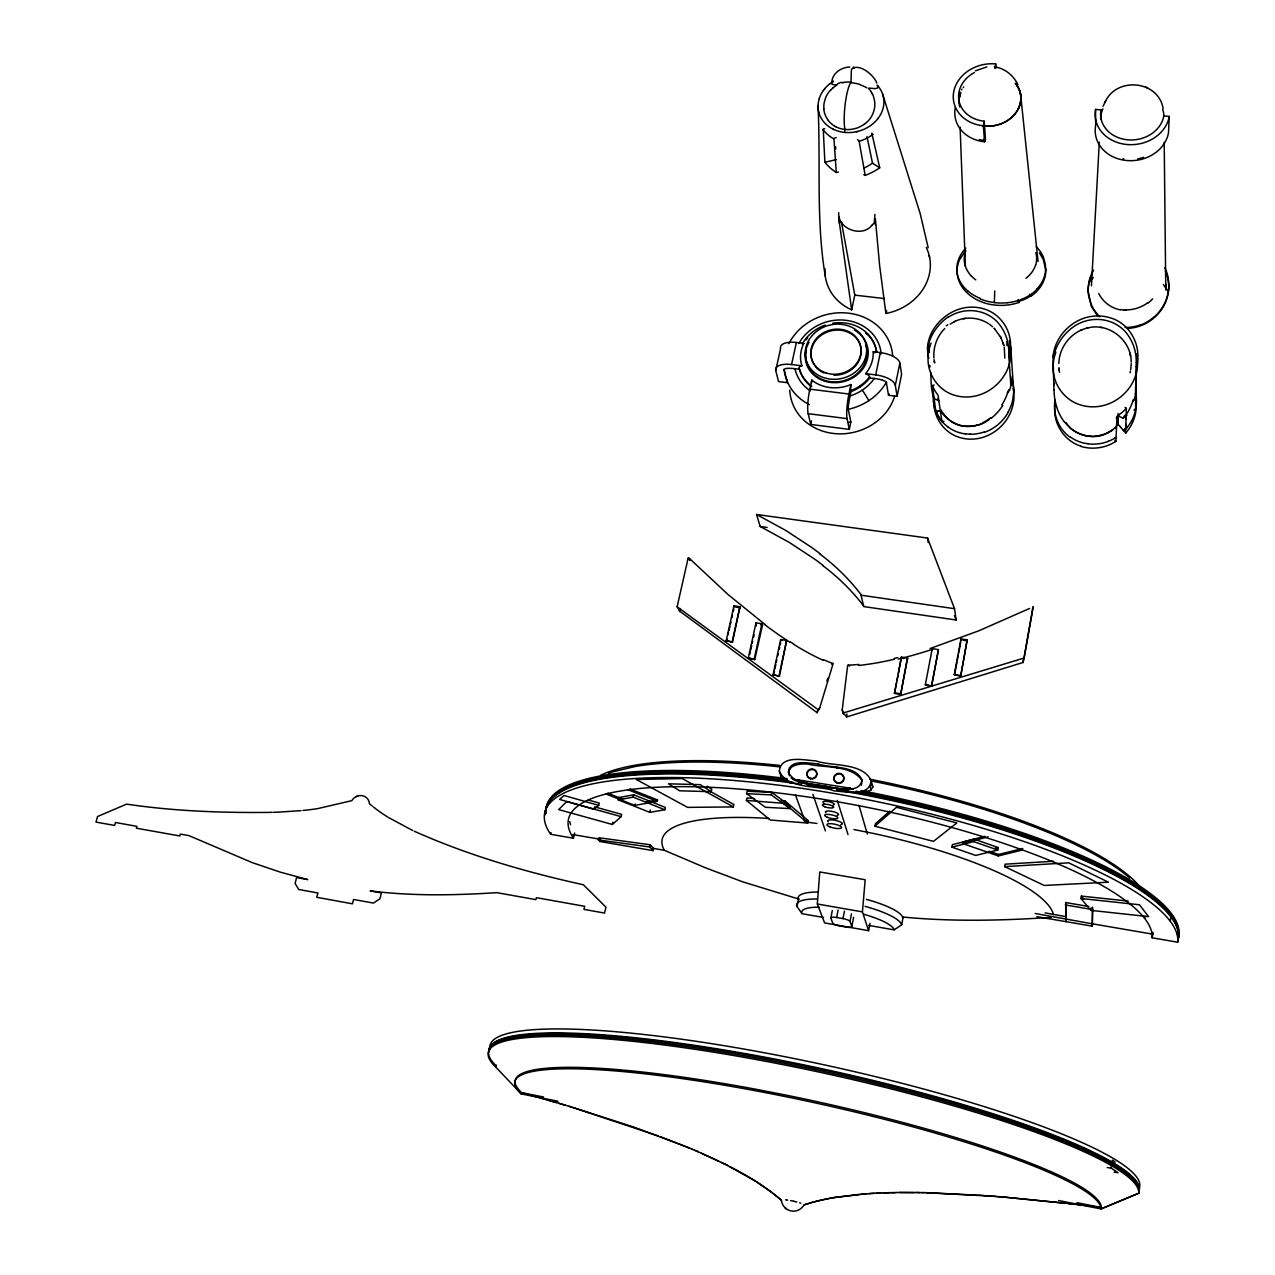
<?xml version="1.0" encoding="UTF-8"?>
<svg xmlns="http://www.w3.org/2000/svg" width="1275" height="1275" viewBox="0 0 1275 1275"><rect width="100%" height="100%" fill="white"/><g stroke="black" fill="none" stroke-linecap="round" stroke-linejoin="round"><path stroke-width="1.5" d="M1100.978 118.989L1100.978 109.921L1095.592 109.395L1095.639 125.651A36.927 31.285 -6.8 0 0 1126.447 160.491A36.927 31.285 -6.8 0 0 1168.506 132.727L1169.255 116.439L1163.788 115.913A31.843 26.887 -6.9 0 1 1127.546 139.82A31.843 26.887 -6.9 0 1 1100.978 109.921M907.577 659.063L907.593 658.107L901.409 657.039L894.476 693.409L900.676 694.429L907.194 659.016M1119.944 426.424L1118.016 424.208L1118.032 422.184M1118.016 422.886L1118.047 419.618M1118.063 418.869L1118.095 416.033L1118.079 417.053M1118.047 420.208L1118.063 418.088M1118.127 413.467L1118.095 416.176L1116.215 418.423M959.517 96.709L959.629 95.864M1123.227 430.185L1125.729 433.038L1125.857 426.822M1125.857 427.093L1125.889 425.388M1131.244 363.534L1130.718 369.686M1125.921 424.527L1126.064 418.678M1125.889 425.579L1125.921 424.336M925.427 684.261L925.395 685.121L931.627 686.109L938.432 649.628L932.232 648.577L925.427 684.261L931.627 686.109M1126.048 419.013L1126.096 417.307M1126.08 417.61L1126.351 408.367L1125.028 407.41M1132.567 401.434L1134.32 399.649L1135.547 395.027L1136.519 362.387L1135.882 408.303A51.797 46.187 0 0 1 1131.642 420.766A49.183 43.637 -1.4 0 1 1127.132 427.428M932.232 648.577L932.583 649.804M1007.505 302.685A49.932 42.346 -7.3 0 1 994.357 302.653L994.755 290.971M871.128 780.475C862.059 761.972 831.906 766.626 815.825 760.872C804.398 760.33 780.938 754.338 779.328 771.263C787.552 789.767 819.188 785.033 834.312 790.93C845.803 791.488 869.662 797.624 871.128 780.475L872.849 786.946L871.064 789.799L870.028 785.99M861.884 779.551C854.648 764.745 830.503 768.474 817.657 763.852C808.525 763.422 789.703 758.625 788.428 772.188C795.536 786.994 819.729 783.248 832.463 787.902C841.643 788.348 860.705 793.257 861.884 779.551L861.661 783.774M862.251 780.842C851.7 764.633 825.1 768.076 808.175 764.171C800.668 763.263 785.814 764.761 789.416 775.837M1058.84 363.487C1059.127 347.198 1071.143 331.867 1087.081 328.105M1091.448 285.823L1099.321 142.131M1136.376 366.754C1142.304 346.832 1130.527 323.436 1110.142 317.794A37.565 33.023 -5.4 0 0 1095.002 316.041C1073.598 317.236 1054.792 335.484 1053.038 356.825L1053.931 389.799M1004.812 358.147L1004.27 347.23M817.323 904.007L819.777 871.957L865.183 879.734L862.426 911.88L868.594 930.67L824.622 922.925L817.323 904.007L862.426 911.88M871.255 91.927A24.161 22.982 -3.2 0 0 868.817 88.82C866.299 86.461 880.579 91.402 877.582 85.584A33.198 28.146 -14.2 0 1 879.862 88.533L880.531 89.601A33.293 28.209 -14.2 0 1 882.619 94.127A33.198 28.146 -14.2 0 1 883.208 96.135L883.448 97.267A33.309 28.241 -14.2 0 1 883.734 104.725A33.198 28.146 -14.2 0 1 844.767 132.409L844.879 129.428A27.062 5.323 -84.4 0 1 845.261 103.498A27.062 5.323 -84.4 0 1 850.855 82.461M1036.607 260.196L1036.304 262.491A26.074 22.583 -10.3 0 1 1036.192 263.144L1036.033 263.829A27.986 24.337 -8.6 0 1 1035.762 264.849L1035.651 265.184M1033.403 606.629A38.298 12.766 -28.1 0 0 1032.32 610.805L1023.188 662.442L846.6 716.964L846.935 713.984M928.837 358.275C921.713 333.731 945.237 308.454 969.287 307.243A36.911 32.544 -9.6 0 1 984.093 308.948C998.532 313.252 1009.258 326.894 1010.39 341.859L1014.023 396.079A50.984 45.39 -9.5 0 1 1011.25 410.725C1005.385 426.376 990.101 438.122 973.335 439.078A35.541 31.684 -9 0 1 958.943 437.245C943.707 432.496 933.252 416.909 933.842 401.067M864.944 123.834A25.564 24.002 -20.8 0 0 872.865 113.842L873.232 112.63A25.133 23.763 -17 0 0 874.682 107.036L874.714 106.733A24.607 23.428 -5.8 0 0 873.534 96.836L873.359 96.087A24.193 23.014 -2.8 0 0 871.223 91.959M846.6 716.964L846.01 715.976A35.015 11.969 -17.6 0 0 844.05 714.367L843.524 714.096A35.509 1.195 72.6 0 0 842.217 709.936L847.684 665.279L858.697 664.482M1154.481 316.853A49.518 42.936 -9.1 0 0 1168.251 291.768L1168.522 290.11M1092.579 907.147L1092.34 926.176L1036.862 916.645M1058.696 1200.54L1101.106 1208.955L1138.766 1193.193L1139.818 1185.766A332.392 52.116 12.3 0 0 810.326 1061.884A332.392 52.116 12.3 0 0 490.174 1049.484M1170.259 920.996L1171.167 915.243M1177.016 933.587L1178.897 935.26L1177.717 942.209L1152.138 937.81L1153.03 932.216M1144.663 918.207L1144.95 916.406M1114.127 1172.171L1118.047 1172.713L1111.163 1168.075L1112.438 1160.122L1115.179 1161.987M1128.152 901.09L1081.391 896.102L1080.977 898.492L1139.452 904.772L1148.616 916.661L1090.81 910.35L1091.209 907.991M1092.213 926.16L1092.579 908.995M1066.346 919.323L1065.948 921.65L1065.709 902.557L1088.738 906.493M984.762 836.304L962.848 842.026L962.577 843.492L998.325 855.939L998.58 854.473L1022.757 848.497M1004.684 866.617L1068.721 862.824L1108.421 882.188L1044.209 885.456L1004.684 866.617L1005.114 864.179L1053.628 861.262M1023.188 662.442L1023.124 661.884A41.82 14.057 -19.6 0 1 1024.144 658.012L1033.228 606.725M997.751 850.027L998.198 847.54L974.148 839.125L952.377 844.703L951.915 847.158L975.726 855.429L997.751 850.027L973.686 841.612L951.915 847.158M973.686 841.612L974.148 839.125M960.665 676.324L967.183 639.827L960.983 638.934L954.306 674.571L960.665 676.324L967.183 639.827M831.874 81.648C832.687 72.787 841.516 67.272 849.835 67.001M931.658 685.328L938.432 649.628M954.433 675.367L956.951 662.06M957.366 659.844L958.21 655.414M958.625 653.198L960.712 642.17M902.987 917.904L901.68 924.821L894.157 929.873L868.673 925.395M900.676 694.429L907.593 658.107M868.594 930.67L870.028 923.275M894.476 693.409L896.644 682.348M897.074 680.133L897.951 675.718M898.381 673.503L901.409 657.039M832.32 910.557L830.838 918.032L832.766 923.196A6.518 1.482 11.8 0 0 839.731 925.937L845.994 927.037A6.534 1.482 11.8 0 0 851.796 926.543L849.995 921.395L851.477 913.904M851.796 926.543L853.628 917.251M874.937 826.2L896.468 807.298L956.824 822.949L933.459 841.357L874.937 826.2L875.415 823.762L889.775 811.107M830.838 918.032A6.566 1.498 11.8 0 1 836.639 917.506L838.121 910.015M849.995 921.395A6.582 1.514 11.8 0 0 842.982 918.622L844.464 911.115M984.252 121.189L985.479 139.581L984.555 141.764L983.328 125.779L984.252 121.189A31.174 26.361 -10.6 0 1 959.023 100.868A31.174 26.361 -10.6 0 1 974.435 72.516M994.803 68.436L995.711 63.925A36.561 30.903 -10.6 0 0 953.78 91.449A36.561 30.903 -10.6 0 0 983.328 125.779M797.544 903.943L797.018 906.509L802.007 913.697L823.57 917.474M797.624 903.513L798.421 899.672M850.983 391.632L850.792 390.628A7.507 1.195 -82.4 0 1 850.823 385.656A9.005 1.434 -82.4 0 1 850.919 384.524A36.593 32.385 -14.2 0 1 816.255 383.106A36.529 32.337 -14.2 0 1 811.793 380.093L809.832 389.146A18.44 3.203 -82.4 0 0 808.159 413.674L810.725 424.432L849.293 429.388L850.855 421.945L848.273 409.307A54.825 48.593 -14.2 0 0 886.316 382.357L888.516 395.266L897.122 396.35L895.321 385.321L899.863 363.12A18.408 7.937 10.9 0 0 880.34 352.617L873.216 351.757A36.624 32.417 -14.2 0 1 866.984 371.918L865.629 373.655A8.574 3.634 11.2 0 1 866.554 374.053A7.65 3.251 11.1 0 1 869.598 376.89L869.757 377.91A39.605 35.078 -14.2 0 1 850.983 391.632L850.074 395.951A22.838 3.618 -82.3 0 0 848.72 403.442L848.592 404.318A6.232 0.988 -82.3 0 0 848.162 409.61M754.529 798.564L746.927 797.975L746.417 800.413L770.243 820.016L807.744 823.076L808.238 820.67L784.954 800.923L781.145 800.62M897.122 396.35L901.616 374.308L899.863 363.12M789.894 808.605L790.404 806.167L771.837 792.46L747.134 791.217L746.608 793.672L765.383 807.282L789.894 808.605L771.327 794.915L746.608 793.672M926.256 247.398A53.04 46.251 -13.1 0 1 886.539 313.363L886.539 310.399M807.744 823.076L784.444 803.362L784.954 800.923M895.321 385.321A18.472 7.809 11 0 0 875.702 374.882L880.34 352.617M959.708 95.45L960.139 93.697M849.293 429.388L847.062 418.63A18.503 2.948 -82.3 0 1 848.927 394.039L850.919 384.524M771.327 794.915L771.837 792.46M733.364 806.916L682.252 778.579L636.289 779.487L687.592 807.378L733.364 806.916L733.874 804.525L710.032 791.265M824.973 268.627A53.04 46.251 -13.1 0 0 849.995 309.076L851.668 309.857L854.792 295.131L841.452 221.993M810.725 424.432L811.49 420.846M773.08 674.714L780.667 639.572L786.627 640.353L779.423 676.244L773.08 674.714L779.423 676.244M779.073 675.527L786.627 640.353M711.243 791.695L700.31 784.651L668.53 783.822L679.559 790.787L711.243 791.695L711.785 789.257L707.099 786.245M787.121 379.934A54.267 48.195 -14.1 0 0 787.36 382.659L778.547 381.56L775.726 370.531A18.264 7.698 11.9 0 1 791.552 364.538L796.397 342.481L803.808 343.389A36.593 32.385 -14.2 0 0 801.353 363.917L801.879 365.813A8.511 3.602 11.7 0 0 801.114 366.005A7.602 3.219 11.8 0 0 799.154 368.22M748.345 657.852L755.995 622.933L761.924 623.698L762.53 624.941L754.752 659.573L748.345 657.852L754.752 659.573M754.29 658.649L761.924 623.698M1007.282 392.907L1009.704 390.07L1010.884 385.512A49.645 44.482 -6.1 0 0 1010.756 376.3M775.726 370.531L780.571 348.633A18.217 7.825 11.9 0 1 796.397 342.481M1010.868 385.576L1008.892 357.319A54.921 52.259 -16.9 0 0 1009.067 353M664.817 809.752L665.343 807.426L633.739 794.787L618.869 797.544L618.343 799.871L649.788 812.366L664.817 809.752L633.197 797.13L618.343 799.871M726.256 640.512L733.986 605.816L739.93 606.741L732.503 642.233L726.256 640.512L732.503 642.233M732.232 641.452L739.93 606.741M773.415 675.367L774.387 671.001M774.865 668.833L775.837 664.466M776.316 662.299L776.81 660.115M777.782 655.78L778.26 653.597M779.216 649.262L779.71 647.094M780.188 644.927L780.667 642.759M764.92 624.399L727.993 594.485L689.313 558.338L688.133 558.147L677.137 606.773A39.621 7.953 40.9 0 1 679.368 610.9L817.195 712.709L818.072 709.824M649.788 812.366L650.298 810.039M605.593 793.831L634.807 805.402L657.215 801.369L657.533 799.951L629.914 788.938M653.183 850.664L649.708 846.983L650.202 844.767L598.947 837.755L598.437 839.954L599.999 841.516L653.183 850.664L653.677 848.449L650.202 844.767M750.72 649.995L751.708 645.66M752.186 643.492L752.68 641.341M753.653 637.006L754.131 634.854M756.075 626.216L755.995 622.933M726.543 641.341L727.037 639.189M728.009 634.854L728.503 632.703M728.981 630.551L729.969 626.232M730.447 624.081L730.942 621.929M731.898 617.626L732.392 615.474M733.364 611.171L733.842 609.02M749.748 654.33L750.242 652.163M621.148 816.653L566.753 801.545L558.673 809.593L612.319 824.463L621.148 816.653L621.674 814.374L595.409 807.075M633.197 797.13L633.739 794.787M634.807 805.402L635.125 803.999M612.319 824.463L612.845 822.216M679.607 611.554L680.308 608.526M588.285 799.951L599.218 803.075L598.692 805.37L564.06 795.488L559.582 799.425L593.991 809.227L594.517 806.947M599.999 841.516L600.493 839.317M574.674 832.989L573.463 838.217L550.673 834.296L551.055 832.671M495.911 1067.239L496.389 1065.199M1130.08 372.714L1130.447 371.2M927.403 347.565L928.662 343.405L929.156 352.458M1008.892 357.319L1010.39 341.859M817.195 712.709L817.163 712.087A35.158 7.236 39.8 0 1 817.801 710.717L819.777 707.705L833.101 663.653L823.411 659.701M826.869 681.185L827.746 678.332M965.318 252.211L965.223 252.53A27.922 24.241 -10 0 0 964.952 253.55L964.777 254.235A25.962 22.647 -8.3 0 0 964.665 254.729L964.33 257.152A29.421 25.532 -10.5 0 0 965.302 266.029A32.847 28.624 -8 0 0 971.088 275.735M1103.082 106.367L1105.09 102.016M1092.277 273.679L1090.763 277.217A51.383 44.641 -4.9 0 0 1088.181 291.433L1091.368 306.43L1097.918 316.391M961.589 89.856L961.988 89.059M1105.297 101.665C1116.884 76.468 1158.465 80.389 1163.135 108.55M1104.612 102.877L1105.76 100.837M872.849 786.946L871.431 784.284M1126.988 415.267L1123.275 418.12L1118.271 416.096M882.651 380.205L881.678 379.902A21.436 9.021 11 0 0 874.283 378.484L873.853 379.089A43.812 38.808 -14.2 0 1 862.171 390.198A43.844 38.84 -14.2 0 1 850.074 395.967M823.427 90.382L822.71 91.418A33.309 28.241 -14.2 0 0 819.283 98.446M878.459 117.89L877.614 119.005M874.937 214.343L874.315 222.535A47.047 35.636 13.1 0 1 872.116 225.245M782.436 778.069A15.842 4.383 2 0 1 780.667 775.232L781.336 774.547M1127.275 427.507L1123.578 430.583L1124.104 429.946A44.561 39.557 -4.9 0 0 1125.172 428.591M965.573 250.745L959.581 259.702A34.903 30.409 -9.5 0 0 957.111 272.085C958.019 291.067 977.08 303.37 994.564 305.012A48.817 42.458 -9.2 0 0 1019.139 302.414L1018.135 299.593M1088.691 296.198A50.92 44.609 0.6 0 1 1088.786 282.859L1093.281 277.52M818.343 710.43L819.777 707.705M830.647 90.206L831.332 89.473A24.592 21.324 -40.5 0 1 832.591 88.198M1134.033 410.168L1135.882 408.303M944.727 328.583C937.045 336.186 933.061 347.294 933.938 358.052M871.972 225.149C862.346 238.106 837.069 228.783 838.743 212.702M833.276 81.377C827.061 86.078 840.193 84.118 835.986 85.6A24.56 21.165 -40.4 0 0 832.655 88.262M593.991 809.227L598.692 805.37M830.009 83.624L828.782 84.612A33.277 28.209 -14.2 0 0 824.845 88.565M864.769 123.723L864.37 124.042A25.946 23.811 -24.1 0 1 856.927 128.074L855.939 128.297A26.026 23.683 -24 0 1 854.393 128.743A26.074 23.667 -23.7 0 1 836.177 126.958M1115.195 428.033L1116.533 426.966L1115.131 427.89A43.238 41.9 -36.7 0 1 1108.102 432.337M1119.307 414.614L1117.027 416.224L1115.88 441.469L1114.892 440.417M1019.06 301.251A36.863 35.031 -71.7 0 0 1027.634 297.776L1030.662 295.784L1029.849 294.206M950.21 324.073L955.134 321.316M863.828 174.675L865.183 175.408A36.64 19.523 -26 0 0 879.718 167.822L872.498 163.2L869.231 165.272A41.23 21.866 -26.1 0 1 863.781 168.236M1114.828 438.249L1116.055 437.516L1114.796 438.233A40.752 35.604 -3.2 0 1 1108.278 441.309M1123.211 418.152L1123.275 418.12A42.059 37.182 -7.5 0 0 1124.693 415.363M356.251 796.572L357.924 795.935M975.455 70.842L986.818 66.89M1029.642 608.43L978.722 630.838L930.081 648.513M954.353 321.667C965 316.327 978.371 317.061 988.348 323.595M1080.61 330.384L1082.22 329.683M824.702 128.663L823.236 129.205L824.893 162.292A36.067 24.034 24 0 0 836.304 172.46L838.392 172.093M608.43 773.24L611.012 772.347M836.177 137.588L833.93 138.353L836.288 172.476M611.888 772.044L635.205 766.498A289.457 73.105 11.6 0 1 779.567 766.849M1024.144 658.012L843.221 712.996L843.492 714.064M804.318 1204.827L815.06 1201.592M804.382 783.408L797.752 779.806L850.76 788.301L839.093 789.687A56.53 53.279 -13.3 0 1 836.448 789.56M805.003 1204.493L804.047 1204.795A12.288 12.112 89.1 0 1 781.384 1200.158L778.643 1197.878M934.24 399.505L932.36 385.576L934.161 385.018M805.752 1204.253L807.027 1203.855M807.521 1203.823L809.131 1203.345M809.689 1203.058L812.797 1202.182M977.335 425.244L979.981 424.4A37.724 36.8 -51.6 0 0 983.726 422.599M962.577 843.492L988.157 836.846M814.821 1201.767L815.617 1201.433A245.549 234.042 72.8 0 1 832.368 1197.831L836.575 1197.113M815.315 1201.64L819.65 1200.572A257.741 245.246 72.7 0 1 834.758 1197.528M939.532 410.789L941.014 410.407M940.807 410.47L941.651 410.247M935.691 410.327L935.882 411.713L937.826 411.219M937.747 411.235L939.627 410.757M1087.655 327.978C1108.756 322.288 1131.419 340.266 1131.196 362.068M994.532 848.449L998.198 847.54M998.325 855.939L1022.486 849.995M857.661 131.468L856.433 131.755M850.664 788.301L848.369 788.603M1086.73 328.201L1087.926 327.898M824.893 162.292L836.209 159.63M894.285 658.426L897.855 657.581M935.946 411.713A36.624 22.87 33.9 0 0 939.946 418.981L941.954 421.722L943.994 421.292M842.042 82.859L843.413 82.62M646.329 801.975L657.533 799.951M834.854 1197.496L866.123 1193.767M965.398 318.368L963.199 318.718M837.548 1197.066L859.605 1194.404M876.817 83.098C873.869 74.858 859.159 62.985 851.748 68.978A4.781 0.908 -84.4 0 0 851.349 70.81L850.999 82.477M1128.789 328.312C1145.348 327.277 1160.664 315.849 1166.322 300.247A51.207 44.529 -5.5 0 0 1168.761 285.887L1167.884 278.332L1165.382 270.906M302.972 810.454L303.275 810.422A295.864 260.61 -34.2 0 0 317.124 808.732L351.725 800.684A9.961 9.1 -41.3 0 1 362.275 795.664A9.961 9.1 -41.3 0 1 369.415 803.712M300.98 810.645L278.077 812.143M787.026 368.411L787.902 368.348A21.229 8.909 11.9 0 1 794.962 368.714L799.425 369.24A39.605 35.078 -14.2 0 0 811.458 386.739M861.071 1194.277L862.553 1194.149M930.702 372.3L931.053 380.412A59.303 58.491 -28 0 0 933.491 396.923L934.272 398.549L938.83 400.812M864.036 1194.038L869.024 1193.687M1051.237 917.378C1002.947 920.582 954.369 921.745 906.111 917.347A464.626 419.746 -8.8 0 1 902.333 916.98M868.865 1193.591L871.749 1193.512M870.522 1193.48L869.407 1193.543M871.462 1193.416L873.024 1193.432M872.068 1193.384L874.172 1193.368M873.614 1193.288L876.499 1193.241M876.387 1193.145L879.272 1193.113M877.758 1193.081L880.658 1193.049M880.531 1192.954L887.623 1192.81M277.169 812.175L273.488 812.318M883.304 1192.842L896.261 1192.603M272.149 812.35L271.272 812.382M271.097 812.382C222.87 812.956 174.34 811.235 126.623 804.127L97.538 816.526L95.976 822.088L114.607 825.419L115.467 822.503L136.919 826.343L136.377 828.208L179.807 835.97L180.333 834.089L189.035 835.651L252.052 862.553L280.165 872.1L307.721 879.591L296.613 877.582L295.067 883.384L298.733 889.488L317.905 892.978L316.758 897.297L352.41 903.8L353.526 899.465L373.432 903.082L379.918 898.779L381.416 892.914L370.132 890.874C412.144 896.213 454.681 895.369 496.852 892.659L535.914 899.64L536.377 897.68L584.683 906.302L583.966 909.394L604.541 913.075L605.96 907.178L583.36 884.754C525.651 872.052 468.26 855.334 414.168 831.188M888.675 1192.667L890.476 1192.619M891.942 1192.699L894.827 1192.635M895.863 1192.507L914.127 1192.555M899.353 1192.46L915.546 1192.571M915.434 1192.476L919.817 1192.635M916.852 1192.492L921.235 1192.651M921.092 1192.555L922.654 1192.683M923.275 1192.587L926.351 1192.651M922.51 1192.571L924.072 1192.715M926.256 1192.763L927.116 1192.683M1125.921 310.16L1125.522 310.144A28.528 24.847 -5.4 0 1 1124.311 310.112M927.802 1192.794L988.89 1195.982M927.021 1192.778L927.881 1192.699M928.567 1192.81L976.953 1195.137M1108.166 432.448A38.393 37.66 -24.8 0 1 1103.799 434.313L1101.074 435.126A33.676 33.086 -19.6 0 1 1091.129 436.289L1085.328 435.652A33.373 32.624 -26.1 0 1 1075.702 432.05M1091.113 436.385L1090.715 436.369A28.974 25.675 -4.6 0 1 1089.487 436.257L1088.659 436.209A26.998 24.113 -5.1 0 1 1088.069 436.13L1085.216 435.652M967.486 426.488L962.099 425.834A28.48 25.325 -9 0 0 963.278 426.025M837.978 789.193L837.117 789.145L838.265 789.177M978.547 1195.137L991.265 1196.173M1124.311 310.08L1123.498 310.016A26.552 22.918 -4.9 0 1 1122.924 309.968L1120.295 309.538M990.436 1195.998L996.046 1196.54M746.417 800.413L784.444 803.362M994.532 1196.317L997.114 1196.524M992.811 1196.189L993.671 1196.253M997.974 1196.587L999.696 1196.731M996.907 1196.603L1000.365 1196.89M804.286 820.351L808.238 820.67M1001.034 1196.842L1002.963 1197.098M1000.142 1196.763L1002.102 1197.034M1002.373 1196.954L1063.621 1203.058M1003.25 1197.018L1065.932 1203.313M785.607 1199.807L786.452 1199.887M1065.581 1203.186L1075.144 1204.365M1072.849 1204.11L1068.227 1203.584M854.792 295.131L884.34 298.541M1073.821 1204.11L1079.766 1204.907M1076.578 1204.429L1101.345 1207.521L1101.281 1206.548A299.816 43.924 12.4 0 0 785.783 1095.066L756.633 1089.392A299.816 43.924 12.4 0 0 519.61 1090.587L521.539 1092.563M964.777 426.264L967.295 426.456A32.672 32.082 -50.4 0 0 977.319 425.197M804.206 821.785L816.988 823.459M791.552 364.538L801.879 365.813M865.629 373.655L875.702 374.882M869.757 377.91L874.283 378.468M809.832 389.146L848.927 394.039M808.159 413.674L847.062 418.63M823.22 565.558A318.415 299.912 -30.8 0 0 814.789 559.199L789.289 542.417L760.219 526.495L756.553 514.478L927.547 538.05L954.529 608.685L956.138 620.001L863.685 606.581L861.071 595.218L954.529 608.685M598.437 839.954L649.708 846.983M1107.226 1167.533L1111.163 1168.075M760.219 526.495L767.168 527.452M786.643 1199.918L787.679 1200.078M781.894 640.703L780.667 639.572M786.022 641.309L787.153 641.468M963.454 640.305L967.327 640.879M760.665 624.67L762.53 624.941M954.306 674.571L960.537 675.495M961.892 640.082L960.983 638.934M735.069 606.996L733.986 605.816M736.185 607.155L740.265 607.761M816.94 786.085L812.717 785.384A322.878 79.082 11.6 0 1 832.177 788.348M831.794 788.524L830.742 788.332M901.409 658.091L904.102 658.522M820.128 786.611L824.67 787.312M1100.389 327.34L1102.078 327.611M837.93 789.607A44.306 40.545 -4.6 0 0 844.895 789.592L802.421 782.563A50.729 47.828 -14.6 0 0 813.705 785.99M831.587 788.492L828.144 787.918M790.58 1200.604L791.6 1200.763M963.278 426.057L964.075 426.185A26.536 23.779 -9.8 0 0 964.649 426.248M814.55 785.735L812.876 785.432M1065.294 904.915L1092.181 909.521M572.81 834.567L600.079 839.253M652.657 848.273L664.339 850.282L705.665 867.877L742.99 881.933L795.775 898.126A462.65 417.977 -10.1 0 0 799.361 899.034M1092.803 923.881L1153.094 934.224M894.46 692.739L900.676 693.823M836.639 917.506L842.982 918.622M1045.133 912.884L1066.219 916.709M1035.141 913.474L1092.675 923.897M853.931 829.531L874.395 833.659A199.888 48.721 11.7 0 1 1053.533 914.733M521.682 1092.675L543.564 1097.01M1076.977 1202.692L1101.345 1207.521M521.236 1093.902L557.94 1101.265M793.895 1201.305L795.265 1201.592M994.357 66.874C1004.652 68.101 1013.545 75.416 1017.896 84.676M793.688 1201.257L792.572 1200.97M808.286 784.332L809.976 784.778M795.393 1201.624L796.795 1202.022M521.953 1092.755L553.844 1101.855M541.014 1098.142L543.58 1098.875M547.055 1099.799L556.41 1102.604M555.788 1102.333L572.045 1107.258M558.976 1103.369L565.51 1105.297M568.905 1106.238L658.33 1135.929M799.648 1202.835L800.827 1203.202M573.288 1107.561L633.229 1126.877L688.564 1147.675M801.162 782.962L802.517 783.408M989.177 851.206L998.58 854.473M660.832 1136.854L675.734 1142.575M1080.929 446.154C1065.374 441.341 1054.377 425.723 1054.648 409.514A52.068 46.187 -4.3 0 1 1054.823 405.721M607.745 793.162L622.343 798.947M853.262 67.001L854.425 68.053M618.869 797.544L622.567 799.011M677.471 1143.261L689.679 1148.217M627.746 789.623L657.215 801.369M689.345 1147.994L692.086 1149.205M797.385 781.495L798.596 782.005M691.656 1148.966L693.616 1149.859M694.859 1150.305L696.309 1151.006M695.098 1150.48L694.365 1150.178M696.66 1151.086L724.614 1164.011M696.134 1150.847L696.947 1151.277M698.238 1151.755L697.186 1151.309M701.489 1153.237L702.413 1153.652M702.971 1153.891L718.686 1161.111M792.875 779.408A322.782 79.369 11.6 0 1 798.533 780.188L799.298 780.683M833.659 129.476L832.639 128.982M412.59 830.439L388.429 817.482M721.299 1162.37L723.881 1163.645M1145.858 87.098L1147.643 87.991M795.154 780.428L796.238 780.969M724.232 1163.756L725.347 1164.362M724.965 1164.107L754.975 1180.841M725.682 1164.473L727.754 1165.509M756.553 514.478L785.91 530.528L811.681 547.453A321.985 302.733 -30.7 0 1 820.207 553.86M729.714 1166.577L729.89 1166.657A389.72 363.008 -85.7 0 1 750.178 1177.813L750.911 1178.275M1075.765 431.938L1073.391 430.456A38.537 37.644 -24.6 0 1 1069.996 427.986M952.568 422.121L950.242 420.638A37.597 37.246 -47.6 0 1 946.688 417.754A42.633 41.836 -31.1 0 1 941.173 411.953M794.15 779.886L792.62 778.929M751.66 1178.737L759.087 1183.487A250.059 237.501 -84.8 0 1 767.47 1189.256L769.383 1190.659M790.58 642.01L793.512 643.827M387.473 816.877L387.249 816.749A182.389 166.818 -32.1 0 1 376.507 809.386L373.416 807.011M833.993 125.715L834.79 126.193A26.026 23.683 -24 0 0 836.017 126.847M756.155 1181.543L771.343 1192.061M818.12 709.665L677.137 606.773M769.781 1190.946L772.666 1193.065M857.485 139.612L859.047 140.76L865.183 175.408M771.869 1192.507L781.463 1200.269M792.062 778.547L791.074 777.75M773.176 1193.512L776.236 1195.918M989.432 324.233L992.54 326.703M776.316 1195.982L778.196 1197.512M871.829 133.142L879.718 167.806M372.3 806.103L370.085 804.27M785.416 1208.062L786.085 1208.668L785.288 1207.951M994.691 328.807L994.022 328.153L1000.716 337.19M521.363 1094.014L495.768 1067.111A332.791 51.287 12.3 0 1 780.332 1064.115A332.791 51.287 12.3 0 1 1138.766 1193.193M1123.323 430.297L1120.789 427.396M1119.753 426.201L1120.916 427.539M1080.977 898.492L1090.81 910.35M1081.391 896.102L1083.846 899.082M1017.864 300.757L1019.123 302.382M941.205 411.937L940.328 410.741L942.878 412.606M828.113 120.28L828.176 120.36A25.946 23.588 -25.2 0 0 833.914 125.603M1029.483 294.923L1030.662 295.784M1039.396 252.912L1043.221 259.287L1045.612 269.248M1163.374 284.484L1168.283 291.768M872.1 93.41L872.546 94.254M1000.987 337.716L1003.919 345.7L1003.074 342.72M1000.365 336.488L1001.369 338.465M933.443 401.737A48.562 42.792 -11.8 0 0 935.117 409.1L936.551 411.538A27.668 17.372 33.7 0 0 938.687 416.543A24.942 15.651 33.7 0 0 942.416 421.627L942.671 422.184A40.099 35.094 -8.1 0 0 947.612 426.663M935.659 410.725L934.368 400.462M954.449 615.57L956.138 620.001M779.328 771.263L780.794 775.232M795.472 794.931L803.887 818.168M788.428 772.188L788.906 773.479M789.352 767.821L789.815 769.128M812.94 794.341L825.403 830.886M689.313 558.338L689.982 560.299M813.37 784.794L813.801 786.085A78.891 74.078 -14.3 0 1 812.414 785.846M842.217 709.936L843.221 712.996M894.11 929.714L893.918 929.236A47.223 10.806 11.8 0 0 863.797 914.255M817.657 763.852L818.088 765.175M837.293 800.413L848.018 834.535M882.619 94.127L920.199 213.642L928.168 247.701M836.703 766.913L837.101 768.235M818.996 113.188L818.677 112.009M858.983 805.306L867.303 834.025M861.008 783.95L861.374 785.241M868.897 400.621L863.908 392.493A21.42 4 56.7 0 0 862.171 390.198M787.36 382.659L784.141 369.734A54.825 48.593 -14.2 0 0 809.274 404.621M1009.306 340.664L1009.959 343.294M1129.777 353.016L1130.112 354.434M1130.192 354.689L1130.527 356.123M929.204 255.622L929.571 257.295M799.425 369.24L799.186 368.22A39.637 35.11 -14.2 0 0 811.729 386.118M794.978 368.794L795.154 369.543A43.844 38.84 -14.2 0 0 810.342 390.947M872.498 163.2L866.984 136.616M934.081 359.63L934.639 362.801M934.304 361.223L934.607 362.658M859.589 386.15L859.78 387.154M851.668 309.857L838.902 219.348M825.276 276.165C815.809 219.985 820.861 162.61 818.008 105.968M1059.111 369.479L1059.525 372.316M1136.758 353.844L1137.651 361.877A53.693 47.334 -5.6 0 1 1135.021 377.113C1129.076 393.561 1112.995 405.753 1095.512 406.757A37.437 33.054 -5.2 0 1 1080.292 404.876C1064.258 399.999 1052.815 383.982 1053.102 367.28A53.885 47.478 -4.9 0 1 1055.891 352.171M1135.499 396.7L1135.77 412A50.458 44.784 -5 0 1 1125.761 433.054M885.886 313.491L879.607 265.391L875.367 218.631M927.547 538.05L928.248 542.56M941.954 421.722L938.033 395.186L936.488 393.13A40.37 28.273 27.8 0 1 932.36 385.576M1010.485 345.939L1011.027 352.553A52.769 46.649 -10 0 1 1008.158 367.614C1002.054 383.791 986.228 395.887 968.888 396.923A36.8 32.576 -9.6 0 1 954.003 395.091C938.288 390.277 927.435 374.276 928.057 357.956A52.944 46.808 -9.2 0 1 931.053 343.023M1013.306 388.365L1013.864 392.238M934.208 399.25L934.432 400.844M929.778 365.335L930.001 367.072M1059.079 369.24L1058.919 367.822L1059.286 370.897M1020.845 96.677L1038.057 261.502M875.017 221.627L875.399 225.372M1006.788 341.78L1007.075 345.732M823.889 108.901L823.825 107.881A25.341 22.791 -35.9 0 1 824.335 102.048L824.463 101.809A25.006 22.297 -38 0 1 826.662 95.529A24.687 21.627 -40 0 1 830.535 90.111M995.711 63.925L995.982 68.085M835.651 146.737L835.747 148.904M1065.709 902.557L1066.283 917.458M960.107 127.165L965.382 266.188M839.253 216.957L839.412 223.428M1164.203 142.258L1165.78 289.983A37.358 32.465 -5.2 0 0 1165.733 284.022M814.119 786.117A55.558 52.355 -14.5 0 1 806.724 784.252M808.462 783.806A38.744 34.489 -11.4 0 1 799.489 780.412M546.067 812.956A322.782 79.369 11.6 0 1 787.233 778.658M849.309 788.396A322.782 79.369 11.6 0 1 853.198 789.113M860.992 790.58A322.782 79.369 11.6 0 1 1178.913 935.101M848.497 789.384A38.84 36.13 -4.1 0 1 838.201 789.799M545.19 813.37A322.91 79.018 11.6 0 1 801.003 784.189M843.253 790.994A322.91 79.018 11.6 0 1 1178.403 938.416M600.541 775.359A289.313 73.201 11.6 0 1 779.742 765.43M869.853 779.216A289.313 73.201 11.6 0 1 1139.404 886.109M664.291 850.202A199.888 48.721 11.7 0 1 769.192 818.486M550.545 834.121A322.957 78.604 11.7 0 1 834.344 793.528A322.957 78.604 11.7 0 1 1177.733 942.05M545.764 813.259A322.734 79.193 11.6 0 1 787.026 780.157M798.453 781.702A322.734 79.193 11.6 0 1 802.31 782.26M844.863 789.129A322.734 79.193 11.6 0 1 848.576 789.799M856.051 791.185A322.734 79.193 11.6 0 1 1178.61 936.44M573.336 838.042A297.776 72.404 11.7 0 1 835.348 801.401A297.776 72.404 11.7 0 1 1152.154 937.651M808.748 783.998A44.211 39.19 -10.8 0 1 802.517 781.91M844.974 789.56A50.857 47.972 -13.3 0 1 837.277 789.607M570.578 824.734A297.585 72.962 11.6 0 1 569.766 821.562M871.176 789.815A15.826 4.574 10 0 1 865.518 791.329M784.715 779.822A21.946 20.209 -32 0 1 782.436 778.133M790.914 783.169A41.995 37.963 -21.5 0 1 784.555 780.045M862.761 791.632A42.25 37.756 0.2 0 1 855.461 792.397M865.757 791.265A22.153 20.559 2.4 0 1 862.856 792.062M545.397 814.757A322.878 79.082 11.6 0 1 793.353 782.404M847.158 790.978A322.878 79.082 11.6 0 1 1178.483 937.842M872.801 781.272A289.457 73.105 11.6 0 1 1129.73 878.013M1015.856 83.879A31.078 26.297 -10.6 0 1 1015.251 113.603A31.078 26.297 -10.6 0 1 982.706 125.731M959.82 107.1A31.078 26.297 -10.6 0 1 960.728 92.629M1000.987 123.834A31.078 26.265 -10.9 0 0 1020.446 102.542A30.409 24.719 4.5 0 0 1021.1 99.259M1001.05 123.803A31.078 26.233 -10.6 0 1 982.308 125.715M959.087 102.733A31.078 26.233 -10.6 0 1 960.633 92.963M1015.235 83.178A31.078 26.297 -11 0 1 1018.247 108.917M984.555 141.764A36.178 30.664 -10.5 0 1 955.342 107.546M985.272 140.648A32.752 27.779 -10.5 0 1 979.327 139.549M985.479 139.581A31.508 26.711 -10.5 0 1 983.519 139.326M1015.824 83.975A31.046 25.612 -8.9 0 1 1020.877 99.243M963.342 87.417A31.078 26.95 -12.8 0 1 963.677 86.923M959.677 93.505A27.03 25.006 52.2 0 1 960.139 92.183M1036.208 246.585A41.007 36.353 -10 0 1 1043.524 257.454M1043.317 257.534A36.21 31.795 -5.1 0 1 1045.58 269.487A34.616 30.361 -4.6 0 1 1045.118 273.551A35.923 31.477 -5.2 0 1 1036.655 289.234M1036.862 289.393A40.912 35.764 -5.2 0 1 1024.813 297.92A46.522 39.796 -7.2 0 1 1007.505 302.717M965.207 252.179A29.596 26.058 -6 0 1 965.717 250.729M975.758 279.863A37.182 32.544 -9.5 0 1 971.088 275.735M994.372 302.526A49.932 42.203 -7.2 0 1 980.156 298.956M980.427 298.478A46.49 39.063 -6.4 0 1 967.757 290.955M967.773 290.939A40.912 34.903 -8.5 0 1 959.103 279.592M959.039 279.608A36.226 31.222 -13.1 0 1 956.856 267.909A34.632 29.883 -13.6 0 1 957.429 263.893M957.334 263.877A35.939 31.046 -13 0 1 965.812 248.115M1025.977 278.285A32.943 28.082 -11.8 0 0 1031.618 272.595A29.739 25.484 -12.3 0 0 1035.555 265.168M1035.81 252.705A29.468 25.659 -8.1 0 1 1036.655 260.196M1045.914 269.232A36.704 31.971 -8.9 0 1 1030.582 296.453M844.767 132.409A33.198 28.146 -14.2 0 1 819.331 98.446M823.475 90.397A33.198 28.146 -14.2 0 1 824.893 88.581M830.041 83.64A33.198 28.146 -14.2 0 1 833.452 81.281M827.842 119.802A25.659 23.348 -28.6 0 1 823.793 108.901M836.942 84.501A19.364 9.1 16 0 1 841.325 82.317M877.136 85.106A8.543 1.673 53.1 0 1 877.28 86.078M843.11 82.413A17.898 7.379 10.4 0 1 850.76 82.19M851.094 82.763A17.866 6.837 9.5 0 1 859.892 84.405M860.338 84.979A19.237 8.24 9 0 1 866.825 87.847M873.216 134.289A34.011 23.444 -22 0 1 859.159 141.334M833.579 138.768A33.58 26.01 10.6 0 1 822.853 129.349M1168.506 290.11A50.809 43.748 -10.6 0 0 1168.251 278.428A47.557 40.928 -12 0 0 1164.792 267.782M1092.643 271.734A47.446 41.31 -1.3 0 1 1093.472 270.188M1088.802 282.859A50.952 44.577 0 0 1 1092.579 271.718M1152.6 298.892A39.748 34.568 -4.3 0 1 1147.755 303.275M1147.468 302.988A33.564 28.496 -6.2 0 1 1135.228 308.741A30.265 25.739 -5.2 0 1 1125.937 309.873M1120.024 309.809A30.058 26.233 -5.7 0 1 1110.413 306.096A33.548 28.927 -4.7 0 1 1101.536 298.031A37.995 32.815 -6.5 0 1 1098.731 293.537M1088.85 296.183A47.366 41.485 2 0 0 1093.982 309.586A41.708 36.593 -1.6 0 0 1099.863 316.758M1141.221 324.503A36.688 32.465 -6.5 0 1 1125.14 327.452M1154.305 316.71A41.788 36.927 -7 0 1 1141.364 324.806M1162.688 109.443A31.732 26.823 -6.9 0 1 1163.932 116.663M1100.596 119.037A31.732 26.823 -6.9 0 1 1102.923 108.837M1169.255 116.439A37.342 31.54 -6.9 0 1 1126.749 144.489A37.342 31.54 -6.9 0 1 1095.592 109.395M1143.484 157.351A33.453 28.337 -6.8 0 1 1137.826 158.849M1123.737 158.865A33.453 28.337 -6.8 0 1 1122.972 158.722M889.233 394.007A54.267 48.195 -14.1 0 1 888.516 395.266M850.855 421.945A54.267 48.195 -14.1 0 1 848.417 422.423M788.874 343.74A54.825 48.593 -14.2 0 1 848.592 313.188A54.825 48.593 -14.2 0 1 892.707 356.283M798.867 343.485A43.844 38.84 -14.2 0 1 846.233 320.344A43.844 38.84 -14.2 0 1 881.168 353.908M832.782 323.228A39.637 35.11 -14.2 0 1 876.658 352.346M869.566 376.89A39.637 35.11 -14.2 0 1 850.792 390.628M802.644 343.421A39.637 35.11 -14.2 0 1 825.212 325.125M865.566 332.711A39.605 35.078 -14.2 0 1 876.658 352.075M805.943 339.883A39.605 35.078 -14.2 0 1 807.697 337.795M854.362 330.066A31.716 28.066 -14.2 0 1 863.366 368.077A31.716 28.066 -14.2 0 1 820.765 379.599A31.716 28.066 -14.2 0 1 809.051 342.306M894.747 395.935A53.805 47.86 -14 0 1 837.053 433.771A53.805 47.86 -14 0 1 789.783 390.15M865.582 344.218A30.855 27.301 -14.3 0 1 838.344 381.703A30.855 27.301 -14.3 0 1 806.406 350.577M824.017 373.017A25.277 22.36 -14.3 0 1 820.255 336.01A25.277 22.36 -14.3 0 1 860.115 344.776A25.277 22.36 -14.3 0 1 833.866 375.185M882.603 380.301A6.088 2.582 10.9 0 1 886.731 382.341M873.216 351.757A8.112 3.506 11.1 0 1 874.044 352.155A7.905 3.427 11.1 0 1 875.144 352.824M803.808 343.389A8.048 3.474 11.7 0 0 803.107 343.597A7.857 3.395 11.7 0 0 802.246 344.027M783.711 369.607A6.024 2.534 11.9 0 1 787.121 368.523M811.793 380.093A8.877 1.546 -82.5 0 0 811.681 381.209A7.522 1.307 -82.5 0 0 811.585 382.723M866.49 333.604A47.334 46.697 -87.2 0 1 868.498 334.656M928.694 343.421A49.725 47.223 -24.3 0 1 948.186 316.949M1008.174 411.921A50.633 45.39 -3.7 0 0 1012.637 400.462L1013.689 392.015A48.322 43.35 -6 0 0 1011.84 378.834M1008.366 412A47.334 42.617 -2.1 0 1 998.66 424.033A41.661 37.198 -5 0 1 984.396 432.337M984.22 431.938A36.863 32.289 -7.3 0 1 970.211 434.281M970.211 434.09A35.27 30.823 -7.5 0 1 965.526 433.787M965.494 433.962A36.593 32.066 -7.7 0 1 947.58 426.695M938.368 400.86A41.39 36.959 -6.3 0 1 938.097 398.613M1008.684 389.783A58.937 56.259 -63.6 0 1 1001.847 404.972M1002.692 405.514A49.613 48.578 -52 0 1 991.169 418.312M990.723 417.722A42.489 40.641 -50.9 0 1 983.599 422.312M961.653 425.627A32.927 32.767 -39.9 0 1 952.632 421.993M1008.796 353A49.55 47.079 -18.3 0 0 998.421 323.149A38.282 36.385 -22 0 0 948.361 317.172M946.257 325.89A41.501 36.656 -9.5 0 1 947.803 324.727M933.459 401.737A51.223 45.135 -13.6 0 1 933.364 393.21M953.031 422.662A33.548 30.218 -13.1 0 1 943.532 413.769M961.637 425.977A30.265 27.333 -12.2 0 1 953.078 422.583M977.829 424.926A30.01 26.616 -8.9 0 1 967.502 426.217M989.432 419.427A33.517 30.01 -9.8 0 1 977.909 425.165M1053.086 356.825A56.243 52.673 -19 0 1 1054.345 352.633M1136.232 362.387A50.474 47.908 -16.7 0 0 1125.634 332.026A38.983 36.832 -17.9 0 0 1074.299 326.225A50.649 47.526 -18.2 0 0 1054.553 352.697M1054.935 400.063A51.813 45.549 -9.7 0 0 1054.999 412.112A48.434 42.585 -11.4 0 0 1059.828 425.946A42.489 37.405 -8.1 0 0 1070.378 437.453M1070.633 437.182A37.517 32.704 -3.8 0 0 1083.32 442.967A35.875 31.253 -3.4 0 0 1088.069 443.668M1108.31 441.373A37.214 32.512 -3.5 0 1 1088.021 443.843M1135.898 394.421A51.781 46.235 0.7 0 1 1135.882 408.287M1135.403 393.226A49.087 43.748 4 0 1 1135.658 394.453M1054.043 385.098A50.745 44.832 -8.4 0 1 1054.584 383.249M1135.435 387.409A52.052 46.41 0.3 0 1 1135.547 395.027M1133.443 399.41A59.941 57.471 -48.9 0 1 1126.287 414.694M1056.561 406.422A60.26 59.112 -26.5 0 1 1054.011 389.799M1064.147 421.69A50.809 49.582 -26 0 1 1056.513 406.438M1070.171 427.778A43.207 42.298 -16.9 0 1 1064.322 421.563M1112.756 429.994A34.074 30.791 -3.7 0 1 1100.771 435.636M1100.755 435.556A30.759 27.795 -4.8 0 1 1091.097 436.64M1085.296 435.397A30.536 26.998 -4.4 0 1 1075.702 431.603M1075.574 431.779A34.106 30.457 -5.2 0 1 1066.474 423.396M1066.394 423.459A38.553 34.313 -3.2 0 1 1065.836 422.647M1118 424.208A51.653 45.788 -5.4 0 1 1116.31 426.041M1126.335 408.351A41.438 25.659 -22.6 0 1 1119.307 414.614M1115.8 441.357A37.947 33.708 -4.6 0 1 1080.833 446.409M819.984 554.083A235.588 220.559 -25.1 0 1 861.374 595.011M823.012 565.797A232.99 218.535 -25.1 0 1 863.972 606.374M848.289 665.136A32.449 11.539 -3.1 0 1 849.564 666.06M930.559 649.931A443.7 421.563 -11.3 0 1 898.253 659.127M894.476 659.191A273.663 259.494 -8.3 0 1 858.792 665.454M831.81 664.45A32.656 9.339 26 0 1 832.718 663.43M688.117 558.147A44.274 15.284 13.1 0 1 689.695 560.251M790.245 642.457A463.638 420.065 -27.6 0 1 764.729 624.607M823.092 660.275A279.305 256.482 -26.7 0 1 793.305 644.082M488.787 1051.939A332.679 51.606 12.3 0 1 814.98 1067.988A332.679 51.606 12.3 0 1 1139.212 1190.42M828.288 821.817A7.491 1.976 11.7 0 1 831.109 819.873A7.491 1.976 11.7 0 1 840.512 822.024A7.491 1.976 11.7 0 1 840.799 824.686M824.192 803.346A5.785 1.562 11.7 0 1 824.558 801.274A5.785 1.562 11.7 0 1 832.192 802.644A5.785 1.562 11.7 0 1 833.244 804.955M825.897 812.749A6.726 1.801 11.7 0 1 828.415 810.98A6.726 1.801 11.7 0 1 836.862 812.924A6.726 1.801 11.7 0 1 837.133 815.331M798.341 899.512A53.566 12.527 11.7 0 1 818.423 892.054M866.474 899.385A53.566 12.527 11.7 0 1 902.955 917.745M796.955 906.334A53.614 12.399 11.8 0 1 817.02 899.003M865.103 906.382A53.614 12.399 11.8 0 1 901.632 924.662M801.943 913.522A47.223 10.806 11.8 0 1 819.235 907.194M521.268 1093.902A299.832 43.764 12.4 0 1 777.527 1095.018A299.832 43.764 12.4 0 1 1101.026 1208.828L1138.766 1193.304L1139.308 1189.782A332.647 51.685 12.3 0 0 815.107 1067.255A332.647 51.685 12.3 0 0 488.931 1051.253M496.182 1065.788A332.632 51.446 12.3 0 1 780.651 1062.569A332.632 51.446 12.3 0 1 1138.894 1191.743M826.758 378.484A30.919 27.349 -14.3 0 0 865.9 344.123A30.919 27.349 -14.3 0 0 815.123 332.552A30.919 27.349 -14.3 0 0 826.758 378.484M826.073 372.938A25.293 22.376 -14.3 0 0 860.848 347.645A25.293 22.376 -14.3 0 0 820.797 334.48A25.293 22.376 -14.3 0 0 826.073 372.938M837.197 782.627A5.004 4.749 -13.4 0 0 843.731 777.065A5.004 4.749 -13.4 0 0 835.539 774.562A5.004 4.749 -13.4 0 0 837.197 782.627M837.356 783.153A5.004 4.749 -13.4 0 0 843.875 777.575A5.004 4.749 -13.4 0 0 835.699 775.088A5.004 4.749 -13.4 0 0 837.356 783.153M810.167 778.244A4.988 4.733 -15.6 0 0 816.685 772.682A4.988 4.733 -15.6 0 0 808.557 770.196A4.988 4.733 -15.6 0 0 810.167 778.244M810.342 778.77A4.988 4.733 -15.6 0 0 816.861 773.208A4.988 4.733 -15.6 0 0 808.732 770.722A4.988 4.733 -15.6 0 0 810.342 778.77M829.977 826.901A7.491 1.96 11.7 0 0 841.596 827.714A7.491 1.96 11.7 0 0 831.284 823.698A7.491 1.96 11.7 0 0 829.977 826.901M824.654 806.74A5.785 1.562 11.7 0 0 833.627 807.33A5.785 1.562 11.7 0 0 825.642 804.19A5.785 1.562 11.7 0 0 824.654 806.74M827.427 817.339A6.726 1.785 11.7 0 0 837.85 818.04A6.726 1.785 11.7 0 0 828.575 814.422A6.726 1.785 11.7 0 0 827.427 817.339"/></g></svg>
